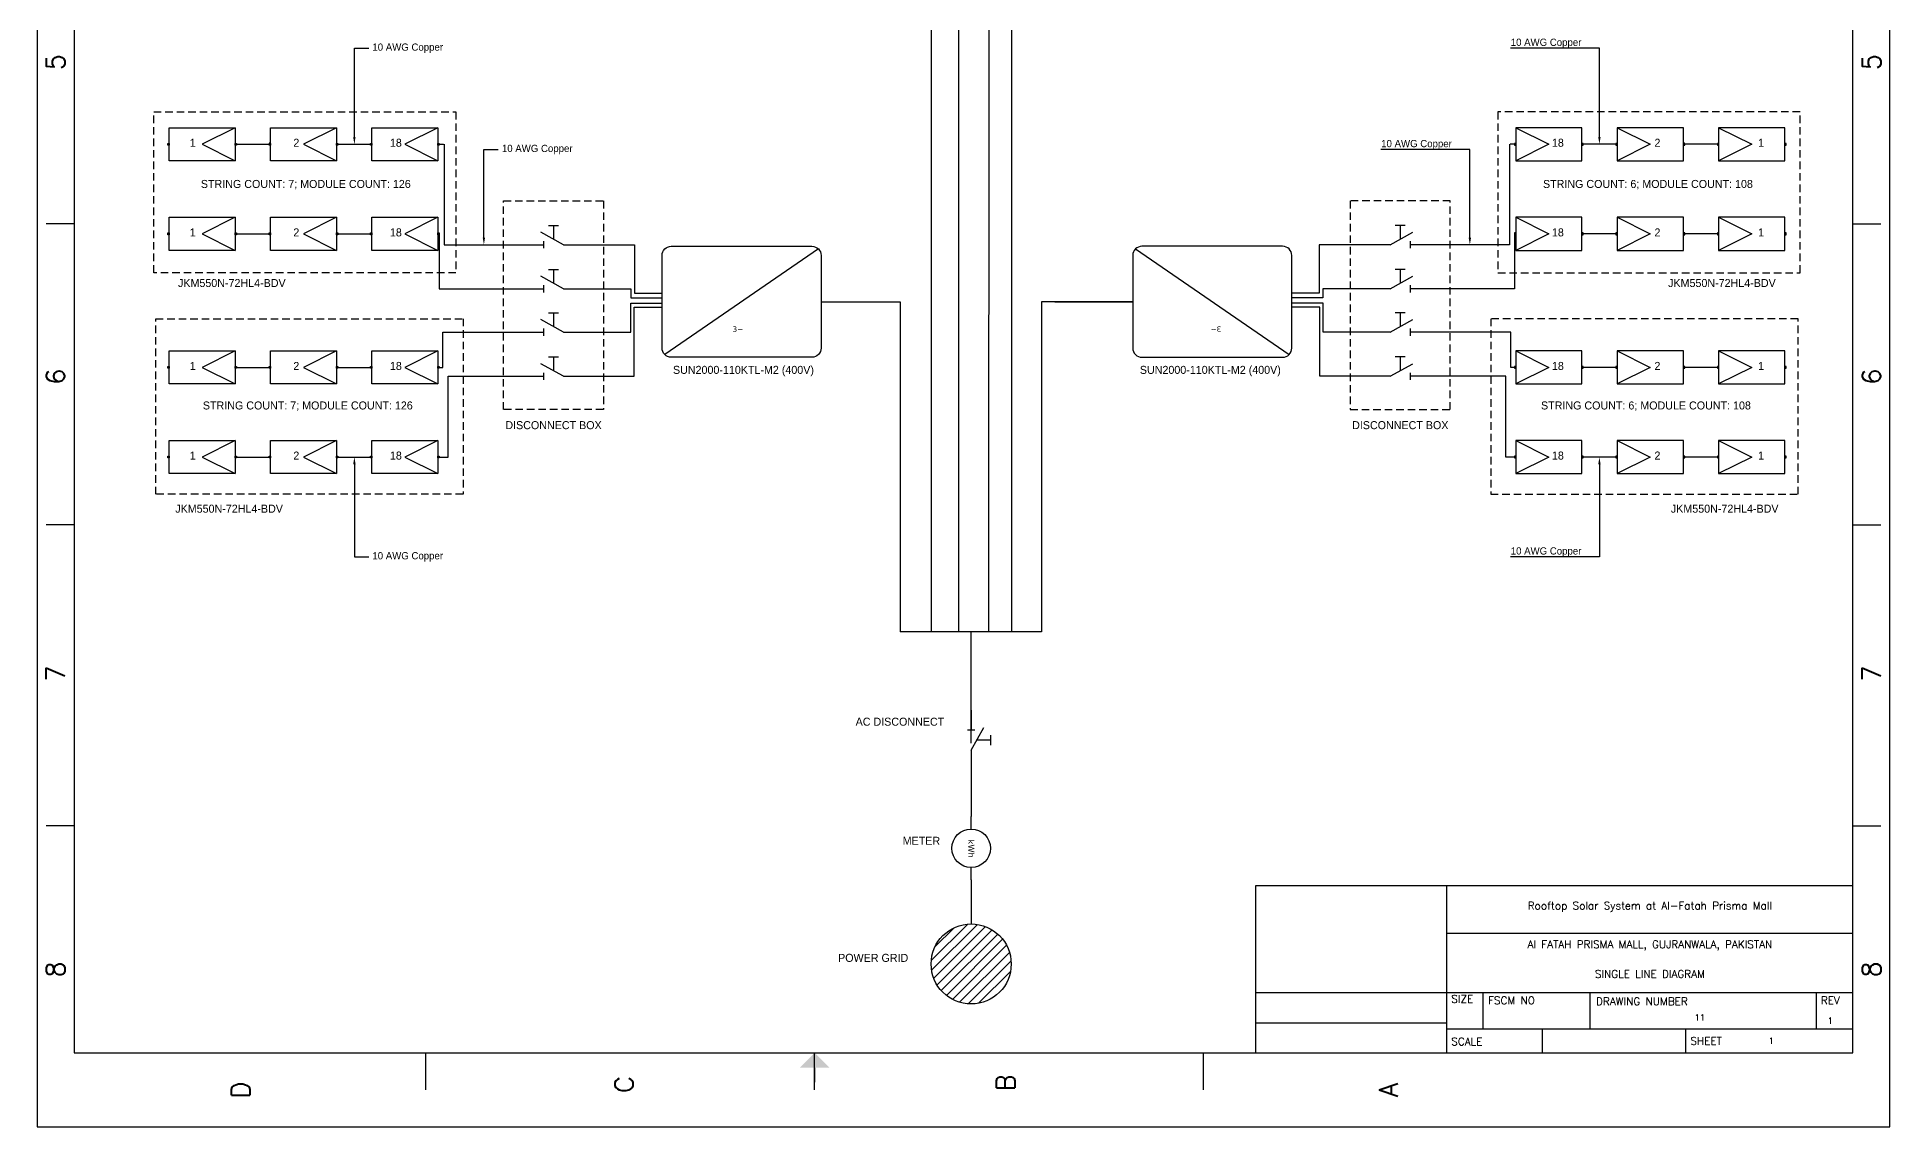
# Model space of a CAD drawing. Header units: inches. Extents: x 16 to 125, y -11 to 49.
# Drawn here: x 15.78 to 62.09, y -11.02 to 16.19 of the extents above; entities that cross this region are included whole.
import ezdxf
from ezdxf import colors
from ezdxf.entities.mleader import LeaderData, LeaderLine
from ezdxf.enums import TextEntityAlignment as Align
from ezdxf.math import Vec2, Vec3

# ---------------------------------------------------------------- set-up
doc = ezdxf.new("R2010")
doc.units = ezdxf.units.IN
doc.header["$LTSCALE"] = 1.5
doc.header["$MEASUREMENT"] = 0
doc.linetypes.add('HIDDEN2', pattern=[0.1875, 0.125, -0.0625])
for name, color, linetype in [('BLK_10AWG', 7, 'Continuous'), ('GRY_20AWG', 9, 'Continuous'), ('LOCBOX', 92, 'HIDDEN2'), ('SYMS', 7, 'Continuous'), ('TB_LABELS', 1, 'Continuous'), ('Title Block', 7, 'Continuous'), ('Viewport', 7, 'Continuous'), ('WHT_14AWG', 7, 'Continuous')]:
    doc.layers.add(name, color=color, linetype=linetype)
doc.styles.add('Roman', font='romans')
doc.styles.add('WD', font='romans.shx')
doc.styles.add('WD_IEC', font='isocp2.shx', dxfattribs={"width": 0.9, "height": 4})

# ---------------------------------------------------------------- blocks, each defined once
blk = doc.blocks.new('ANSI_border_D')
at = {"layer": 'Title Block'}
for p, q in [((15.781, 49.124), (15.781, -11.024)), ((62.09, -11.024), (62.09, 49.124)), ((16.706, 47.274), (16.706, -9.173)), ((61.165, -9.173), (61.165, 47.274)), ((16.706, 11.532), (16.012, 11.532)), ((61.165, 11.532), (61.859, 11.532)), ((16.706, 4.013), (16.012, 4.013)), ((61.165, 4.013), (61.859, 4.013)), ((16.706, -3.505), (16.012, -3.505)), ((61.165, -3.505), (61.859, -3.505)), ((16.706, -9.173), (61.165, -9.173)), ((25.497, -10.099), (25.497, -9.173)), ((35.214, -10.099), (35.214, -9.173)), ((44.93, -10.099), (44.93, -9.173)), ((15.781, -11.024), (62.09, -11.024))]:
    blk.add_line(p, q, dxfattribs=at)
at = {"layer": 'Title Block', "const_width": 0.037}
for points in [[(35.214, -9.914), (35.214, -9.543)], [(35.214, -9.914), (35.214, -9.914)]]:
    blk.add_lwpolyline(points, dxfattribs=at)
at = {"layer": 'Title Block'}
blk.add_solid([(35.584, -9.543), (34.843, -9.543), (35.214, -9.173)], dxfattribs=at)
at = {"layer": 'Title Block', "style": 'Roman'}
for s, p in [('5', (16.244, 15.569)), ('5', (61.628, 15.569)), ('6', (16.244, 7.715)), ('6', (61.628, 7.715)), ('7', (16.244, 0.301)), ('7', (61.628, 0.301)), ('8', (16.244, -7.091)), ('8', (61.628, -7.091)), ('D', (20.87, -10.099)), ('C', (30.452, -9.966)), ('B', (39.99, -9.922)), ('A', (49.557, -10.099))]:
    blk.add_text(s, height=0.463, rotation=90, dxfattribs=at).set_placement(p, align=Align.MIDDLE_CENTER)
blk = doc.blocks.new('PVMODULE')
at = {"color": 5}
for p, q in [((2, 1), (1, 0.5)), ((1, 0.5), (2, 0))]:
    blk.add_line(p, q, dxfattribs=at)
for points in [[(0, 1), (2, 1), (2, 0), (0, 0)], [(-0.04, 0.527), (0, 0.527), (0, 0.473), (-0.04, 0.473)], [(2, 0.527), (2.04, 0.527), (2.04, 0.473), (2, 0.473)]]:
    blk.add_lwpolyline(points, close=True, dxfattribs=at)
blk = doc.blocks.new('*U101')
at = {"layer": 'BLK_10AWG', "xscale": 0.8257813849238005, "yscale": 0.8257813849238005, "zscale": 0.8257813849238005}
blk.add_blockref('PVMODULE', (-0.845, -0.413), dxfattribs=at)
blk = doc.blocks.new('*U102')
at = {"layer": 'BLK_10AWG', "color": 0, "linetype": 'ByBlock', "lineweight": -2, "transparency": 16777216}
for p in [(0, 2.239), (2.534, 2.239), (5.068, 2.239), (0, 0), (2.534, 0), (5.068, 0)]:
    blk.add_blockref('*U101', p, dxfattribs=at)
blk = doc.blocks.new('HDS11Q65')
for p, q in [((-1.25, 4.83), (1.25, 4.83)), ((0, 4.83), (0, 1.39)), ((-7.5, 0), (-2.5, 0)), ((2.5, 0), (-3.13, 3.13)), ((-2.5, 0.88), (-2.5, -0.88)), ((2.5, 0), (7.5, 0))]:
    blk.add_line(p, q)
at = {"style": 'WD_IEC'}
for tag, p in [('INST', (-5, 10.12)), ('LOC', (-5, 7.12)), ('TAG1', (-5, 4.12)), ('RATING1', (-5, -4.16)), ('DESC1', (-5, -10.16)), ('DESC3', (-5, -16.16)), ('DESC2', (-5, -13.16))]:
    blk.add_attdef(tag, text='', height=2.5, dxfattribs=at).set_placement(p, align=Align.RIGHT)
for tag, p, height, flags in [('MFG', (2.81, 9.49), 1.5, 9), ('X2LINK', (0, 5.65), 0.32, 1), ('CAT', (2.81, 6.99), 1.5, 9), ('X4TERM01', (-7.5, 0), 0.32, 1), ('TERM01', (-7.5, 1), 2, 8), ('X8LINK', (0, 0.01), 0.32, 1), ('X1TERM02', (7.5, 0), 0.32, 1), ('ASSYCODE', (2.61, -2.75), 1, 1), ('FAMILY', (2.61, -4.25), 1, 1), ('CATDESC', (2.61, -5.75), 1, 1)]:
    blk.add_attdef(tag, p, '', height=height, dxfattribs=dict(at, flags=flags))
at = {"style": 'WD_IEC', "flags": 8}
blk.add_attdef('TERM02', text='', height=2, dxfattribs=at).set_placement((7.5, 1), align=Align.RIGHT)
at = {"lineweight": 15, "style": 'WD_IEC'}
blk.add_attdef('XREF', text='', height=2.5, dxfattribs=at).set_placement((-5, -7.16), align=Align.RIGHT)
blk = doc.blocks.new('PVINVERTER36KTL')
at = {"color": 5}
blk.add_lwpolyline([(-1.547, 1.218), (1.547, 1.218, -0.414214), (1.747, 1.018), (1.747, -1.018, -0.414214), (1.547, -1.218), (-1.547, -1.218, -0.414214), (-1.747, -1.018), (-1.747, 1.018, -0.414214)], format="xyb", close=True, dxfattribs=at)
at = {"layer": 'BLK_10AWG', "color": 5}
blk.add_line((1.688, 1.16), (-1.688, -1.16), dxfattribs=at)
at = {"layer": 'BLK_10AWG', "color": 5, "insert": (-0.198, -0.541), "char_height": 0.11697, "attachment_point": 1, "style": 'Roman'}
blk.add_mtext_dynamic_manual_height_columns('{\\fVerdana|b0|i0|c0|p34;3~}', width=0.6143, gutter_width=1, heights=[0], dxfattribs=at)
blk = doc.blocks.new('*U95')
at = {"layer": 'BLK_10AWG', "xscale": 0.8257813849238005, "yscale": 0.8257813849238005, "zscale": 0.8257813849238005}
blk.add_blockref('PVMODULE', (-0.845, -0.413), dxfattribs=at)
blk = doc.blocks.new('*U96')
at = {"layer": 'BLK_10AWG', "color": 0, "linetype": 'ByBlock', "lineweight": -2, "transparency": 16777216}
for p in [(0, 2.239), (2.534, 2.239), (5.068, 2.239), (0, 0), (2.534, 0), (5.068, 0)]:
    blk.add_blockref('*U95', p, dxfattribs=at)
blk = doc.blocks.new('3P WH METER')
at = {"layer": 'BLK_10AWG'}
for p, q in [((0, 0), (-0.311, 0)), ((1.272, 0), (0.961, 0))]:
    blk.add_line(p, q, dxfattribs=at)
blk.add_circle((0.481, 0), 0.481, dxfattribs=at)
at = {"layer": 'BLK_10AWG', "insert": (0.19, 0.077), "char_height": 0.15, "attachment_point": 1}
blk.add_mtext_dynamic_manual_height_columns('\\pxqc;{\\fVerdana|b0|i0|c0|p34;kWh}', width=0.60488, gutter_width=1, heights=[0], dxfattribs=at)
blk = doc.blocks.new('HDV1_S00390')
h = blk.add_hatch()
h.set_pattern_fill('JIS_WOOD', color=256, scale=1.25, angle=90, style=0)
h.set_pattern_definition([(135, (-5, -5), (-0.625, -0.625), [])])
h.paths.add_polyline_path([(-5, 0, 1), (5, 0, 1)])
blk.add_circle((0, 0), 5)
at = {"style": 'WD_IEC'}
for tag, height, p in [('INST', 2.5, (-3.75, 15.45)), ('LOC', 2.5, (-3.75, 12.14)), ('TAG1', 2.5, (-3.75, 8.75)), ('TERM03', 2, (-1, 6)), ('TERM01', 2, (-6, 1)), ('TERM04', 2, (-1, -8.49)), ('DESC1', 2.5, (-3.66, -11.76)), ('DESC2', 2.5, (-3.66, -15.02)), ('DESC3', 2.5, (-3.66, -18.27))]:
    blk.add_attdef(tag, text='', height=height, dxfattribs=at).set_placement(p, align=Align.RIGHT)
at = {"lineweight": 15, "style": 'WD_IEC'}
blk.add_attdef('RATING1', text='', height=2.5, dxfattribs=at).set_placement((3.75, 11.25), align=Align.TOP_LEFT)
at = {"style": 'WD_IEC', "flags": 1}
for tag, p, height in [('X2TERM03', (0, 5), 0.32), ('X4TERM01', (-5, 0), 0.32), ('X1TERM02', (5, 0), 0.32), ('X8TERM04', (0, -5), 0.32), ('MFG', (5.62, -9.98), 1.5), ('CAT', (5.62, -12.48), 1.5), ('ASSYCODE', (5.6, -14.55), 1), ('FAMILY', (5.6, -16.05), 1), ('CATDESC', (5.6, -17.55), 1)]:
    blk.add_attdef(tag, p, '', height=height, dxfattribs=at)
at = {"style": 'WD_IEC'}
blk.add_attdef('TERM02', (6, 1), '', height=2, dxfattribs=at)
at = {"lineweight": 15, "style": 'WD_IEC'}
blk.add_attdef('XREF', text='', height=2.5, dxfattribs=at).set_placement((-3.75, -21.26), align=Align.RIGHT)
blk = doc.blocks.new('JIC_tblock_desc_C')
for p, q in [((0, 0), (0, 1.75)), ((-6.25, 0), (0, 0))]:
    blk.add_line(p, q)
at = {"layer": 'Title Block'}
for p, q in [((-6.25, 0), (-6.25, 1.75)), ((-6.25, 1.75), (0, 1.75)), ((-4.25, 0), (-4.25, 1.75)), ((-4.25, 1.25), (0, 1.25)), ((-6.25, 0.63), (0, 0.63)), ((-3.87, 0.25), (-3.87, 0.63)), ((-2.75, 0.25), (-2.75, 0.63)), ((-0.38, 0.25), (-0.38, 0.63)), ((-6.25, 0.315), (-4.25, 0.315)), ((-4.25, 0.25), (0, 0.25)), ((-3.25, 0), (-3.25, 0.25)), ((-1.75, 0), (-1.75, 0.25))]:
    blk.add_line(p, q, dxfattribs=at)
at = {"color": 0, "style": 'Roman', "flags": 8}
for tag, p in [('FNAME', (-15.416, 6.819)), ('REVDATE', (-15.416, 4.106)), ('USER', (-15.416, 1.477))]:
    blk.add_attdef(tag, p, '', height=0.15, rotation=90, dxfattribs=at)
at = {"style": 'WD'}
for tag, p in [('PROJDESC', (-2.125, 1.5)), ('TITLE1', (-2.125, 1.095)), ('TITLE2', (-2.125, 0.785))]:
    blk.add_attdef(tag, text='', height=0.08, dxfattribs=at).set_placement(p, align=Align.CENTER)
for tag, p in [('FSCM_NO', (-3.4, 0.337)), ('DWG_NO', (-1.659, 0.337)), ('SIZE', (-4.162, 0.32)), ('REV', (-0.265, 0.303)), ('SCALE', (-3.634, 0.069)), ('SHEET', (-0.883, 0.092))]:
    blk.add_attdef(tag, p, '', height=0.065, dxfattribs=at)
at = {"style": 'WD', "flags": 1}
blk.add_attdef('WD_TB', (-5.57, 0.177), '', height=0.086, dxfattribs=at)
at = {"layer": 'TB_LABELS', "style": 'WD'}
for s, p in [('SIZE', (-4.204, 0.604)), ('FSCM NO', (-3.819, 0.588)), ('REV', (-0.336, 0.588)), ('DRAWING NUMBER', (-2.689, 0.579)), ('SCALE', (-4.204, 0.158)), ('SHEET', (-1.701, 0.164))]:
    blk.add_text(s, height=0.08, dxfattribs=at).set_placement(p, align=Align.TOP_LEFT)

msp = doc.modelspace()

# ---------------------------------------------------------------- linework, layer by layer
at = {"layer": 'BLK_10AWG', "color": 7}
for p, q in [((20.732, 13.518), (21.597, 13.518)), ((21.597, 13.518), (21.597, 13.559)), ((23.265, 13.518), (24.158, 13.518)), ((55.275, 13.518), (54.382, 13.518)), ((56.944, 13.518), (56.944, 13.559)), ((57.809, 13.518), (56.944, 13.518)), ((20.732, 11.28), (21.597, 11.28)), ((21.597, 11.28), (21.597, 11.31)), ((23.265, 11.28), (24.158, 11.28)), ((55.275, 11.28), (54.382, 11.28)), ((56.944, 11.28), (56.944, 11.31)), ((57.809, 11.28), (56.944, 11.28)), ((25.832, 9.907), (27.939, 9.907)), ((52.709, 9.907), (50.602, 9.907)), ((20.732, 7.945), (21.597, 7.945)), ((23.265, 7.945), (24.158, 7.945)), ((55.275, 7.945), (54.382, 7.945)), ((57.809, 7.945), (56.944, 7.945)), ((26.052, 7.723), (27.939, 7.723)), ((52.489, 7.723), (50.602, 7.723)), ((20.732, 5.706), (21.597, 5.706)), ((23.265, 5.706), (24.158, 5.706)), ((55.275, 5.706), (54.382, 5.706)), ((57.809, 5.706), (56.944, 5.706))]:
    msp.add_line(p, q, dxfattribs=at)
at = {"layer": 'BLK_10AWG'}
for p, q in [((25.832, 13.518), (25.942, 13.518)), ((25.959, 13.518), (25.959, 11.308)), ((52.581, 13.518), (52.581, 11.308)), ((52.709, 13.518), (52.599, 13.518)), ((25.832, 11.28), (25.832, 9.907)), ((25.959, 11.308), (25.959, 11.007)), ((52.581, 11.308), (52.581, 11.007)), ((52.709, 11.28), (52.709, 9.907)), ((25.959, 11.007), (27.939, 11.007)), ((29.439, 11.007), (30.324, 11.007)), ((30.324, 11.007), (30.712, 11.007)), ((30.712, 11.007), (30.712, 9.796)), ((48.217, 11.007), (47.828, 11.007)), ((47.828, 11.007), (47.828, 9.796)), ((49.102, 11.007), (48.217, 11.007)), ((52.581, 11.007), (50.602, 11.007)), ((29.439, 9.907), (30.624, 9.907)), ((30.624, 9.907), (30.624, 9.685)), ((30.712, 9.796), (31.402, 9.796)), ((47.828, 9.796), (47.139, 9.796)), ((49.102, 9.907), (47.917, 9.907)), ((47.917, 9.907), (47.917, 9.685)), ((30.62, 8.824), (30.62, 9.547)), ((30.62, 9.547), (31.402, 9.547)), ((30.624, 9.685), (31.402, 9.685)), ((30.702, 7.723), (30.702, 9.449)), ((30.702, 9.449), (31.402, 9.449)), ((41.22, 9.583), (43.169, 9.583)), ((47.917, 9.685), (47.139, 9.685)), ((47.921, 9.547), (47.139, 9.547)), ((47.839, 9.449), (47.139, 9.449)), ((47.839, 7.723), (47.839, 9.449)), ((47.921, 8.824), (47.921, 9.547)), ((25.922, 8.63), (25.922, 8.824)), ((25.922, 8.824), (27.939, 8.824)), ((29.439, 8.824), (30.62, 8.824)), ((49.102, 8.824), (47.921, 8.824)), ((52.619, 8.824), (50.602, 8.824)), ((52.619, 8.63), (52.619, 8.824)), ((25.922, 7.945), (25.922, 8.63)), ((52.619, 7.945), (52.619, 8.63)), ((25.832, 7.945), (25.922, 7.945)), ((52.709, 7.945), (52.619, 7.945)), ((26.052, 7.56), (26.052, 7.723)), ((26.052, 5.706), (26.052, 7.56)), ((29.439, 7.723), (30.702, 7.723)), ((49.102, 7.723), (47.839, 7.723)), ((52.489, 7.56), (52.489, 7.723)), ((52.489, 5.706), (52.489, 7.56)), ((25.832, 5.706), (26.052, 5.706)), ((52.709, 5.706), (52.489, 5.706))]:
    msp.add_line(p, q, dxfattribs=at)
at = {"layer": 'BLK_10AWG', "color": 0}
msp.add_line((39.127, -1.44), (39.127, -0.612), dxfattribs=at)
at = {"layer": 'GRY_20AWG', "color": 0}
for p, q in [((39.127, -2.112), (39.127, -3.274)), ((39.127, -4.856), (39.127, -5.954))]:
    msp.add_line(p, q, dxfattribs=at)
at = {"layer": 'LOCBOX', "color": 7}
for points in [[(18.697, 14.324), (26.249, 14.324), (26.249, 10.31), (18.697, 10.31)], [(59.844, 14.324), (52.292, 14.324), (52.292, 10.31), (59.844, 10.31)], [(27.441, 12.103), (29.938, 12.103), (29.938, 6.889), (27.441, 6.889)], [(51.1, 12.103), (48.603, 12.103), (48.603, 6.889), (51.1, 6.889)], [(18.747, 9.161), (26.427, 9.161), (26.427, 4.778), (18.747, 4.778)], [(59.794, 9.161), (52.113, 9.161), (52.113, 4.778), (59.794, 4.778)]]:
    msp.add_lwpolyline(points, close=True, dxfattribs=at)
at = {"layer": 'WHT_14AWG'}
for p, q in [((38.81, 36.818), (38.81, 1.337)), ((39.568, 36.818), (39.564, 1.337)), ((38.131, 23.32), (38.131, 1.338)), ((40.136, 23.32), (40.134, 1.337)), ((35.375, 9.583), (37.353, 9.583)), ((37.353, 9.583), (37.353, 1.337)), ((43.166, 9.583), (40.886, 9.583)), ((40.886, 9.583), (40.886, 1.337)), ((40.886, 1.337), (37.353, 1.337)), ((39.127, -0.612), (39.127, 1.337))]:
    msp.add_line(p, q, dxfattribs=at)

# ---------------------------------------------------------------- block references
ref = msp.add_blockref('JIC_tblock_desc_C', (61.165, -9.173), dxfattribs=dict(xscale=2.387569441947234, yscale=2.387569441947234, zscale=2.387569441947234))
ref.add_attrib('SHEET', '1', (59.057, -8.952), dxfattribs={"height": 0.155, "style": 'WD'})
ref.add_attrib('REV', '1', (60.533, -8.45), dxfattribs={"height": 0.155, "style": 'WD'})
ref.add_attrib('DWG_NO', '11', (57.204, -8.37), dxfattribs={"height": 0.1552, "style": 'WD'})
ref.add_attrib('TITLE2', 'SINGLE LINE DIAGRAM', dxfattribs={"height": 0.19101, "style": 'WD'}).set_placement((56.091, -7.299), align=Align.CENTER)
ref.add_attrib('TITLE1', 'Al FATAH PRISMA MALL, GUJRANWALA, PAKISTAN', dxfattribs={"height": 0.19101, "style": 'WD'}).set_placement((56.091, -6.559), align=Align.CENTER)
ref.add_attrib('PROJDESC', 'Rooftop Solar System at Al-Fatah Prisma Mall', dxfattribs={"height": 0.19101, "style": 'WD'}).set_placement((56.091, -5.592), align=Align.CENTER)
at = {"layer": 'BLK_10AWG', "yscale": 0.8257813849238005, "zscale": 0.8257813849238005}
for p, xscale in [((19.08, 13.105), 0.8257813849238005), ((21.614, 13.105), 0.8257813849238005), ((24.148, 13.105), 0.8257813849238005), ((54.393, 13.105), -0.8257813849238005), ((56.927, 13.105), -0.8257813849238005), ((59.461, 13.105), -0.8257813849238005), ((19.08, 10.867), 0.8257813849238005), ((21.614, 10.867), 0.8257813849238005), ((24.148, 10.867), 0.8257813849238005), ((54.393, 10.867), -0.8257813849238005), ((56.927, 10.867), -0.8257813849238005), ((59.461, 10.867), -0.8257813849238005)]:
    msp.add_blockref('PVMODULE', p, dxfattribs=dict(at, xscale=xscale))
at = {"layer": 'BLK_10AWG', "color": 7, "yscale": 1.137238908983889, "zscale": 1.137238908983889}
for p, xscale in [((33.388, 9.583), 1.137238908983889), ((45.153, 9.583), -1.137238908983889)]:
    msp.add_blockref('PVINVERTER36KTL', p, dxfattribs=dict(at, xscale=xscale))
at = {"layer": 'BLK_10AWG', "color": 7}
msp.add_blockref('*U102', (19.925, 5.706), dxfattribs=at)
at = {"layer": 'BLK_10AWG', "color": 7, "xscale": -1}
msp.add_blockref('*U96', (58.616, 5.706), dxfattribs=at)
at = {"layer": 'BLK_10AWG', "color": 0, "rotation": 270}
msp.add_blockref('3P WH METER', (39.127, -3.584), dxfattribs=at)
at = {"layer": 'GRY_20AWG', "color": 0, "rotation": 270}
for name, p, xscale, yscale, zscale in [('HDS11Q65', (39.127, -1.362), 0.09999999999999984, 0.09999999999999984, 0.09999999999999984), ('HDV1_S00390', (39.127, -6.954), 0.2, 0.2, 0.2)]:
    msp.add_blockref(name, p, dxfattribs=dict(at, xscale=xscale, yscale=yscale, zscale=zscale))
at = {"layer": 'SYMS', "color": 7, "yscale": 0.1, "zscale": 0.1}
for p, xscale in [((28.689, 11.007), 0.1), ((49.852, 11.007), -0.1), ((28.689, 9.907), 0.1), ((49.852, 9.907), -0.1), ((28.689, 8.824), 0.1), ((49.852, 8.824), -0.1), ((28.689, 7.723), 0.1), ((49.852, 7.723), -0.1)]:
    msp.add_blockref('HDS11Q65', p, dxfattribs=dict(at, xscale=xscale))
at = {"layer": 'Viewport'}
msp.add_blockref('ANSI_border_D', (0, 0), dxfattribs=at)

# ---------------------------------------------------------------- texts
at = {"layer": 'BLK_10AWG', "color": 1, "char_height": 0.2}
for s, insert, attachment_point in [('1', (19.597, 13.655), 1), ('2', (22.186, 13.655), 1), ('18', (24.6, 13.655), 1), ('18', (53.94, 13.655), 3), ('2', (56.354, 13.655), 3), ('1', (58.944, 13.655), 3), ('1', (19.597, 11.416), 1), ('2', (22.186, 11.416), 1), ('18', (24.6, 11.416), 1), ('18', (53.94, 11.416), 3), ('2', (56.354, 11.416), 3), ('1', (58.944, 11.416), 3), ('1', (19.597, 8.081), 1), ('2', (22.186, 8.081), 1), ('18', (24.6, 8.081), 1), ('18', (53.94, 8.081), 3), ('2', (56.354, 8.081), 3), ('1', (58.944, 8.081), 3), ('1', (19.597, 5.843), 1), ('2', (22.186, 5.843), 1), ('18', (24.6, 5.843), 1), ('18', (53.94, 5.843), 3), ('2', (56.354, 5.843), 3), ('1', (58.944, 5.843), 3)]:
    msp.add_mtext_dynamic_manual_height_columns(s, width=0.48674, gutter_width=1, heights=[0], dxfattribs=dict(at, insert=insert, attachment_point=attachment_point))
at = {"layer": 'LOCBOX', "color": 1}
for s, p in [('STRING COUNT: 7; MODULE COUNT: 126', (22.498, 12.366)), ('STRING COUNT: 6; MODULE COUNT: 108', (56.042, 12.366)), ('JKM550N-72HL4-BDV', (20.649, 9.892)), ('JKM550N-72HL4-BDV', (57.891, 9.892)), ('SUN2000-110KTL-M2 (400V)', (33.436, 7.723)), ('SUN2000-110KTL-M2 (400V)', (45.105, 7.723)), ('STRING COUNT: 7; MODULE COUNT: 126', (22.548, 6.834)), ('STRING COUNT: 6; MODULE COUNT: 108', (55.992, 6.834)), ('DISCONNECT BOX', (28.689, 6.342)), ('DISCONNECT BOX', (49.852, 6.342)), ('JKM550N-72HL4-BDV', (20.581, 4.256)), ('JKM550N-72HL4-BDV', (57.96, 4.256)), ('AC DISCONNECT', (37.347, -1.064)), ('METER', (37.884, -4.038)), ('POWER GRID', (36.678, -6.962))]:
    msp.add_text(s, height=0.2, dxfattribs=at).set_placement(p, align=Align.BOTTOM_CENTER)

# ---------------------------------------------------------------- leaders
at = {"color": 1}
ml = msp.add_multileader_mtext('Standard', dxfattribs=at)
ml.set_content('10 AWG Copper', color=1)
ml.set_leader_properties()
ml.build(insert=Vec2(0, 0))
ml.multileader.update_dxf_attribs({"text_right_attachment_type": 6, "dogleg_length": 0.36, "arrow_head_size": 0.18})
ctx = ml.context
ctx.base_point, ctx.char_height, ctx.arrow_head_size, ctx.landing_gap_size, ctx.plane_origin = Vec3(24.072, 15.914), 0.18, 0.18, 0.09, Vec3(23.712, 13.518)
ctx.right_attachment = 6
notes = []
notes.append((ctx, [(0, (1, 1, 0), (23.712, 15.914), (1, 0), 0.36, [(0, [(23.712, 13.518)], 0, [])])]))
ctx.mtext.insert, ctx.mtext.flow_direction = Vec3(24.162, 16.034), 5
ml = msp.add_multileader_mtext('Standard', dxfattribs=at)
ml.set_content('10 AWG Copper', color=1)
ml.set_leader_properties()
ml.build(insert=Vec2(0, 0))
ml.multileader.update_dxf_attribs({"text_right_attachment_type": 6, "dogleg_length": 0.36, "arrow_head_size": 0.18})
ctx = ml.context
ctx.base_point, ctx.char_height, ctx.arrow_head_size, ctx.landing_gap_size, ctx.plane_origin = Vec3(52.039, 16.034), 0.18, 0.18, 0.09, Vec3(54.829, 13.518)
ctx.right_attachment, ctx.text_align_type = 6, 2
notes.append((ctx, [(0, (1, 1, 0), (54.829, 15.914), (-1, 0), 0.36, [(0, [(54.829, 13.518)], 0, [])])]))
ctx.mtext.insert, ctx.mtext.alignment, ctx.mtext.flow_direction = Vec3(54.379, 16.154), 3, 5
ml = msp.add_multileader_mtext('Standard', dxfattribs=at)
ml.set_content('10 AWG Copper', color=1)
ml.set_leader_properties()
ml.build(insert=Vec2(0, 0))
ml.multileader.update_dxf_attribs({"text_right_attachment_type": 6, "dogleg_length": 0.36, "arrow_head_size": 0.18})
ctx = ml.context
ctx.base_point, ctx.char_height, ctx.arrow_head_size, ctx.landing_gap_size, ctx.plane_origin = Vec3(27.309, 13.384), 0.18, 0.18, 0.09, Vec3(26.949, 11.007)
ctx.right_attachment = 6
notes.append((ctx, [(0, (1, 1, 0), (26.949, 13.384), (1, 0), 0.36, [(0, [(26.949, 11.007)], 0, [])])]))
ctx.mtext.insert, ctx.mtext.flow_direction = Vec3(27.399, 13.504), 5
ml = msp.add_multileader_mtext('Standard', dxfattribs=at)
ml.set_content('10 AWG Copper', color=1)
ml.set_leader_properties()
ml.build(insert=Vec2(0, 0))
ml.multileader.update_dxf_attribs({"text_right_attachment_type": 6, "dogleg_length": 0.36, "arrow_head_size": 0.18})
ctx = ml.context
ctx.base_point, ctx.char_height, ctx.arrow_head_size, ctx.landing_gap_size, ctx.plane_origin = Vec3(48.801, 13.504), 0.18, 0.18, 0.09, Vec3(51.591, 11.007)
ctx.right_attachment, ctx.text_align_type = 6, 2
notes.append((ctx, [(0, (1, 1, 0), (51.591, 13.384), (-1, 0), 0.36, [(0, [(51.591, 11.007)], 0, [])])]))
ctx.mtext.insert, ctx.mtext.alignment, ctx.mtext.flow_direction = Vec3(51.141, 13.624), 3, 5
ml = msp.add_multileader_mtext('Standard', dxfattribs=at)
ml.set_content('10 AWG Copper', color=1)
ml.set_leader_properties()
ml.build(insert=Vec2(0, 0))
ml.multileader.update_dxf_attribs({"text_right_attachment_type": 6, "dogleg_length": 0.36, "arrow_head_size": 0.18})
ctx = ml.context
ctx.base_point, ctx.char_height, ctx.arrow_head_size, ctx.landing_gap_size, ctx.plane_origin = Vec3(24.072, 3.211), 0.18, 0.18, 0.09, Vec3(23.712, 5.706)
ctx.right_attachment = 6
notes.append((ctx, [(0, (1, 1, 0), (23.712, 3.211), (1, 0), 0.36, [(0, [(23.712, 5.706)], 0, [])])]))
ctx.mtext.insert, ctx.mtext.flow_direction = Vec3(24.162, 3.331), 5
ml = msp.add_multileader_mtext('Standard', dxfattribs=at)
ml.set_content('10 AWG Copper', color=1)
ml.set_leader_properties()
ml.build(insert=Vec2(0, 0))
ml.multileader.update_dxf_attribs({"text_right_attachment_type": 6, "dogleg_length": 0.36, "arrow_head_size": 0.18})
ctx = ml.context
ctx.base_point, ctx.char_height, ctx.arrow_head_size, ctx.landing_gap_size, ctx.plane_origin = Vec3(52.039, 3.331), 0.18, 0.18, 0.09, Vec3(54.829, 5.706)
ctx.right_attachment, ctx.text_align_type = 6, 2
notes.append((ctx, [(0, (1, 1, 0), (54.829, 3.211), (-1, 0), 0.36, [(0, [(54.829, 5.706)], 0, [])])]))
ctx.mtext.insert, ctx.mtext.alignment, ctx.mtext.flow_direction = Vec3(54.379, 3.451), 3, 5
for ctx, leaders in notes:
    for number, flags, end, landing, length, lines in leaders:
        leader = LeaderData()
        leader.index, (leader.has_last_leader_line, leader.has_dogleg_vector, leader.attachment_direction) = number, flags
        leader.last_leader_point, leader.dogleg_vector, leader.dogleg_length = Vec3(end), Vec3(landing), length
        for number, points, colour, breaks in lines:
            line = LeaderLine()
            line.index, line.vertices, line.color, line.breaks = number, Vec3.list(points), colors.encode_raw_color(colour), breaks
            leader.lines.append(line)
        ctx.leaders.append(leader)

doc.saveas('drawing.dxf')
